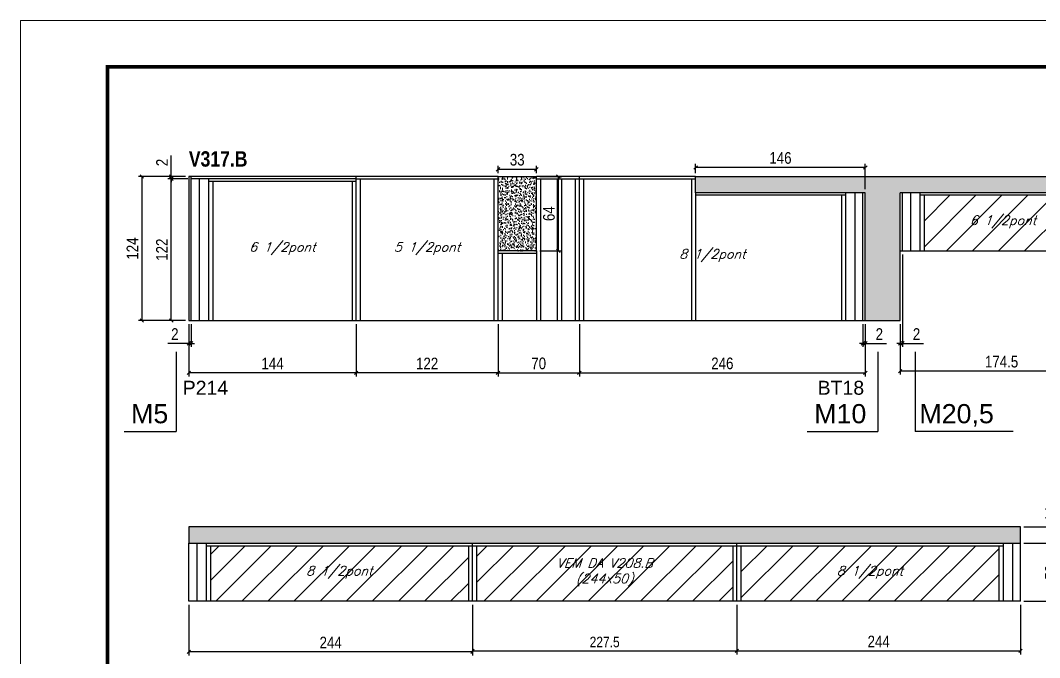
# Model space of a CAD drawing. Extents: x 13154 to 22413, y 1253 to 30260.
# Drawn here: x 13154 to 14031, y 25875 to 26423 of the extents above; entities that cross this region are included whole.
import ezdxf

# ---------------------------------------------------------------- set-up
doc = ezdxf.new("R2010")
doc.units = 0
doc.linetypes.add('DASHED', pattern=[0.75, 0.5, -0.25])
for name, color, linetype in [('5', 5, 'Continuous'), ('COTA', 241, 'Continuous'), ('NOMENCLATURA', 7, 'Continuous'), ('Painéis', 200, 'Continuous'), ('SARR_2.2x7', 40, 'Continuous'), ('SARR_3.5x7', 81, 'Continuous'), ('texto', 7, 'Continuous')]:
    doc.layers.add(name, color=color, linetype=linetype)
for name, color, linetype, lineweight in [('Folhas', 255, 'Continuous', 9), ('Hachura', 251, 'Continuous', 9), ('SARRAFO DE PRESSAO', 251, 'DASHED', 9)]:
    doc.layers.add(name, color=color, linetype=linetype, lineweight=lineweight)
doc.styles.add('COTA TECNICA', font='techl___.ttf', dxfattribs={"height": 10})
doc.styles.add('COTA TECNICA-50', font='techl___.ttf', dxfattribs={"height": 9})
doc.styles.add('Romans', font='romans.shx')
doc.styles.get("Standard").update_dxf_attribs({"font": 'arial.ttf'})
doc.styles.add('TECNICA', font='techb___.ttf', dxfattribs={"height": 10})
doc.dimstyles.new('COTA PAINEL-50', dxfattribs={"dimtxt": 9, "dimasz": 3, "dimexe": 3, "dimexo": 3, "dimgap": 3, "dimtad": 1, "dimdec": 1, "dimzin": 12, "dimdsep": 46, "dimtxsty": 'COTA TECNICA-50', "dimblk1": 'OBLIQUE', "dimblk2": 'OBLIQUE', "dimsah": 1, "dimcen": 0.9, "dimclrd": 4, "dimclre": 4, "dimclrt": 240, "dimadec": 1, "dimazin": 3, "dimtfac": 1, "dimtdec": 1, "dimtmove": 0, "dimatfit": 3, "dimfxl": 1, "dimtolj": 1, "dimtzin": 12, "dimarcsym": 0})
doc.dimstyles.new('PAINEL', dxfattribs={"dimtxt": 10, "dimasz": 3, "dimexe": 3, "dimexo": 3, "dimgap": 3, "dimtad": 1, "dimdec": 1, "dimzin": 12, "dimdsep": 46, "dimtxsty": 'COTA TECNICA', "dimblk1": 'OBLIQUE', "dimblk2": 'OBLIQUE', "dimsah": 1, "dimcen": 0.9, "dimclrd": 4, "dimclre": 4, "dimclrt": 240, "dimadec": 1, "dimazin": 3, "dimtfac": 1, "dimtdec": 1, "dimtmove": 0, "dimatfit": 3, "dimfxl": 1, "dimtolj": 1, "dimtzin": 12, "dimarcsym": 0})
pattern_1 = [(50, (-115866.6203, -5371.0305), (5.46554007, -0.47817257), [0.5715, -6.2865]), (355, (-115866.62, -5371.0305), (-1.05730264, 5.73170536), [0.4572, -5.02921753]), (100.4514447, (-115866.165, -5371.0704), (4.40823741, 5.25353256), [0.48570026, -5.34270734]), (46.1842, (-115866.62, -5369.5065), (8.13237123, -1.26126984), [0.85725, -9.42975]), (96.6355576, (-115865.9426, -5369.612), (7.122124, 7.42278374), [0.7285507, -8.01406824]), (351.184151, (-115866.62, -5369.5065), (7.122124, 7.42278374), [0.685799, -7.54379196]), (21, (-115865.8583, -5369.8875), (4.54843174, -3.06795595), [0.5715, -6.2865]), (326, (-115865.858, -5369.8875), (1.85406085, 5.52563898), [0.4572, -5.0292]), (71.451445, (-115865.479, -5370.143), (6.40249258, 2.45768307), [0.48570026, -5.34269813]), (37.5, (-115866.6203, -5371.0305), (0.092658098, 2.536651166), [0, -4.96824, 0, -5.1054, 0, -5.04825]), (7.5, (-115866.6203, -5371.0305), (2.004589875, 3.005417245), [0, -2.91084, 0, -4.85394, 0, -1.92405]), (327.5, (-115868.3195, -5371.0305), (4.067717855, -0.17186232), [0, -1.905, 0, -5.9436, 0, -7.8867]), (317.5, (-115869.0815, -5371.0305), (4.44387544, 0.76279473), [0, -2.4765, 0, -3.94716, 0, -5.6007])]

# ---------------------------------------------------------------- blocks, each defined once
blk = doc.blocks.new('9999999999')
at = {"layer": 'Folhas'}
blk.add_lwpolyline([(98138.98, 34190.21), (99623.98, 34190.21), (99623.98, 35240.21), (98138.98, 35240.21)], close=True, dxfattribs=at)
at = {"layer": 'Folhas', "color": 30, "const_width": 3}
blk.add_lwpolyline([(98213.98, 34230.21), (99583.98, 34230.21), (99583.98, 35200.21), (98213.98, 35200.21)], close=True, dxfattribs=at)
blk = doc.blocks.new('_Oblique')
at = {"color": 0, "linetype": 'ByBlock', "lineweight": -2}
blk.add_line((-0.5, -0.5), (0.5, 0.5), dxfattribs=at)
blk = doc.blocks.new('*D1255')
at = {"layer": 'COTA', "color": 4, "linetype": 'ByBlock', "lineweight": -2, "transparency": 16777216}
for p, q in [((13565.32, 26162.08), (13565.32, 26117.07)), ((13635.32, 26162.08), (13635.32, 26117.07)), ((13565.32, 26120.07), (13635.32, 26120.07))]:
    blk.add_line(p, q, dxfattribs=at)
at = {"layer": 'Defpoints', "color": 0, "linetype": 'ByBlock', "transparency": 16777216}
for p in [(13565.32, 26165.08), (13635.32, 26165.08), (13635.32, 26120.07)]:
    blk.add_point(p, dxfattribs=at)
at = {"layer": 'COTA', "color": 4, "linetype": 'ByBlock', "lineweight": -2, "transparency": 16777216, "xscale": 3, "yscale": 3, "zscale": 3, "rotation": 180}
blk.add_blockref('_Oblique', (13565.32, 26120.07), dxfattribs=at)
at = {"layer": 'COTA', "color": 4, "linetype": 'ByBlock', "lineweight": -2, "transparency": 16777216, "xscale": 3, "yscale": 3, "zscale": 3}
blk.add_blockref('_Oblique', (13635.32, 26120.07), dxfattribs=at)
at = {"layer": 'COTA', "color": 240, "linetype": 'ByBlock', "transparency": 16777216, "insert": (13600.32, 26128.17), "char_height": 10, "attachment_point": 5, "style": 'COTA TECNICA'}
blk.add_mtext('\\A1;70', dxfattribs=at)
blk = doc.blocks.new('*D1256')
at = {"layer": 'COTA', "color": 4, "linetype": 'ByBlock', "lineweight": -2, "transparency": 16777216}
for p, q in [((13635.32, 26162.08), (13635.32, 26117.07)), ((13881.32, 26162.08), (13881.32, 26117.07)), ((13635.32, 26120.07), (13881.32, 26120.07))]:
    blk.add_line(p, q, dxfattribs=at)
at = {"layer": 'Defpoints', "color": 0, "linetype": 'ByBlock', "transparency": 16777216}
for p in [(13635.32, 26165.08), (13881.32, 26165.08), (13881.32, 26120.07)]:
    blk.add_point(p, dxfattribs=at)
at = {"layer": 'COTA', "color": 4, "linetype": 'ByBlock', "lineweight": -2, "transparency": 16777216, "xscale": 3, "yscale": 3, "zscale": 3, "rotation": 180}
blk.add_blockref('_Oblique', (13635.32, 26120.07), dxfattribs=at)
at = {"layer": 'COTA', "color": 4, "linetype": 'ByBlock', "lineweight": -2, "transparency": 16777216, "xscale": 3, "yscale": 3, "zscale": 3}
blk.add_blockref('_Oblique', (13881.32, 26120.07), dxfattribs=at)
at = {"layer": 'COTA', "color": 240, "linetype": 'ByBlock', "transparency": 16777216, "insert": (13758.32, 26128.17), "char_height": 10, "attachment_point": 5, "style": 'COTA TECNICA'}
blk.add_mtext('\\A1;246', dxfattribs=at)
blk = doc.blocks.new('*D1257')
at = {"layer": 'COTA', "color": 4, "linetype": 'ByBlock', "lineweight": -2, "transparency": 16777216}
for p, q in [((13299.32, 26162.08), (13299.32, 26117.07)), ((13443.32, 26162.08), (13443.32, 26117.07)), ((13443.32, 26120.07), (13299.32, 26120.07))]:
    blk.add_line(p, q, dxfattribs=at)
at = {"layer": 'Defpoints', "color": 0, "linetype": 'ByBlock', "transparency": 16777216}
for p in [(13299.32, 26165.08), (13443.32, 26165.08), (13299.32, 26120.07)]:
    blk.add_point(p, dxfattribs=at)
at = {"layer": 'COTA', "color": 4, "linetype": 'ByBlock', "lineweight": -2, "transparency": 16777216, "xscale": 3, "yscale": 3, "zscale": 3, "rotation": 180}
blk.add_blockref('_Oblique', (13299.32, 26120.07), dxfattribs=at)
at = {"layer": 'COTA', "color": 4, "linetype": 'ByBlock', "lineweight": -2, "transparency": 16777216, "xscale": 3, "yscale": 3, "zscale": 3}
blk.add_blockref('_Oblique', (13443.32, 26120.07), dxfattribs=at)
at = {"layer": 'COTA', "color": 240, "linetype": 'ByBlock', "transparency": 16777216, "insert": (13371.32, 26128.14), "char_height": 10, "attachment_point": 5, "style": 'COTA TECNICA'}
blk.add_mtext('\\A1;144', dxfattribs=at)
blk = doc.blocks.new('*D1258')
at = {"layer": 'COTA', "color": 4, "linetype": 'ByBlock', "lineweight": -2, "transparency": 16777216}
for p, q in [((13299.32, 26162.08), (13299.32, 26142.48)), ((13301.32, 26162.08), (13301.32, 26142.48)), ((13299.32, 26145.48), (13281.21, 26145.48)), ((13301.32, 26145.48), (13299.32, 26145.48)), ((13301.32, 26145.48), (13304.32, 26145.48))]:
    blk.add_line(p, q, dxfattribs=at)
at = {"layer": 'Defpoints', "color": 0, "linetype": 'ByBlock', "transparency": 16777216}
for p in [(13299.32, 26165.08), (13301.32, 26165.08), (13299.32, 26145.48)]:
    blk.add_point(p, dxfattribs=at)
at = {"layer": 'COTA', "color": 4, "linetype": 'ByBlock', "lineweight": -2, "transparency": 16777216, "xscale": 3, "yscale": 3, "zscale": 3}
blk.add_blockref('_Oblique', (13299.32, 26145.48), dxfattribs=at)
at = {"layer": 'COTA', "color": 4, "linetype": 'ByBlock', "lineweight": -2, "transparency": 16777216, "xscale": 3, "yscale": 3, "zscale": 3, "rotation": 180}
blk.add_blockref('_Oblique', (13301.32, 26145.48), dxfattribs=at)
at = {"layer": 'COTA', "color": 240, "linetype": 'ByBlock', "transparency": 16777216, "insert": (13287.26, 26153.48), "char_height": 10, "attachment_point": 5, "style": 'COTA TECNICA'}
blk.add_mtext('\\A1;2', dxfattribs=at)
blk = doc.blocks.new('*D1259')
at = {"layer": 'COTA', "color": 4, "linetype": 'ByBlock', "lineweight": -2, "transparency": 16777216}
for p, q in [((13296.32, 26289.08), (13255.86, 26289.08)), ((13258.86, 26289.08), (13258.86, 26165.08)), ((13296.32, 26165.08), (13255.86, 26165.08))]:
    blk.add_line(p, q, dxfattribs=at)
at = {"layer": 'Defpoints', "color": 0, "linetype": 'ByBlock', "transparency": 16777216}
for p in [(13299.32, 26289.08), (13258.86, 26165.08), (13299.32, 26165.08)]:
    blk.add_point(p, dxfattribs=at)
at = {"layer": 'COTA', "color": 4, "linetype": 'ByBlock', "lineweight": -2, "transparency": 16777216, "xscale": 3, "yscale": 3, "zscale": 3}
for p, rotation in [((13258.86, 26289.08), 90), ((13258.86, 26165.08), 270)]:
    blk.add_blockref('_Oblique', p, dxfattribs=dict(at, rotation=rotation))
at = {"layer": 'COTA', "color": 240, "linetype": 'ByBlock', "transparency": 16777216, "insert": (13250.79, 26227.08), "char_height": 10, "attachment_point": 5, "rotation": 90, "style": 'COTA TECNICA'}
blk.add_mtext('\\A1;124', dxfattribs=at)
blk = doc.blocks.new('*D1260')
at = {"layer": 'COTA', "color": 4, "linetype": 'ByBlock', "lineweight": -2, "transparency": 16777216}
for p, q in [((13443.32, 26162.08), (13443.32, 26117.07)), ((13565.32, 26162.08), (13565.32, 26117.07)), ((13565.32, 26120.07), (13443.32, 26120.07))]:
    blk.add_line(p, q, dxfattribs=at)
at = {"layer": 'Defpoints', "color": 0, "linetype": 'ByBlock', "transparency": 16777216}
for p in [(13443.32, 26165.08), (13565.32, 26165.08), (13443.32, 26120.07)]:
    blk.add_point(p, dxfattribs=at)
at = {"layer": 'COTA', "color": 4, "linetype": 'ByBlock', "lineweight": -2, "transparency": 16777216, "xscale": 3, "yscale": 3, "zscale": 3, "rotation": 180}
blk.add_blockref('_Oblique', (13443.32, 26120.07), dxfattribs=at)
at = {"layer": 'COTA', "color": 4, "linetype": 'ByBlock', "lineweight": -2, "transparency": 16777216, "xscale": 3, "yscale": 3, "zscale": 3}
blk.add_blockref('_Oblique', (13565.32, 26120.07), dxfattribs=at)
at = {"layer": 'COTA', "color": 240, "linetype": 'ByBlock', "transparency": 16777216, "insert": (13504.32, 26128.13), "char_height": 10, "attachment_point": 5, "style": 'COTA TECNICA'}
blk.add_mtext('\\A1;122', dxfattribs=at)
blk = doc.blocks.new('*D1261')
at = {"layer": 'COTA', "color": 4, "linetype": 'ByBlock', "lineweight": -2, "transparency": 16777216}
for p, q in [((13298.32, 26287.08), (13281.21, 26287.08)), ((13284.21, 26165.08), (13284.21, 26287.08)), ((13296.32, 26165.08), (13281.21, 26165.08))]:
    blk.add_line(p, q, dxfattribs=at)
at = {"layer": 'Defpoints', "color": 0, "linetype": 'ByBlock', "transparency": 16777216}
for p in [(13284.21, 26287.08), (13301.32, 26287.08), (13299.32, 26165.08)]:
    blk.add_point(p, dxfattribs=at)
at = {"layer": 'COTA', "color": 4, "linetype": 'ByBlock', "lineweight": -2, "transparency": 16777216, "xscale": 3, "yscale": 3, "zscale": 3}
for p, rotation in [((13284.21, 26287.08), 90), ((13284.21, 26165.08), 270)]:
    blk.add_blockref('_Oblique', p, dxfattribs=dict(at, rotation=rotation))
at = {"layer": 'COTA', "color": 240, "linetype": 'ByBlock', "transparency": 16777216, "insert": (13276.15, 26226.08), "char_height": 10, "attachment_point": 5, "rotation": 90, "style": 'COTA TECNICA'}
blk.add_mtext('\\A1;122', dxfattribs=at)
blk = doc.blocks.new('*D1262')
at = {"layer": 'COTA', "color": 4, "linetype": 'ByBlock', "lineweight": -2, "transparency": 16777216}
for p, q in [((13284.21, 26289.08), (13284.21, 26307.19)), ((13296.32, 26289.08), (13281.21, 26289.08)), ((13298.32, 26287.08), (13281.21, 26287.08)), ((13284.21, 26287.08), (13284.21, 26289.08)), ((13284.21, 26287.08), (13284.21, 26284.08))]:
    blk.add_line(p, q, dxfattribs=at)
at = {"layer": 'Defpoints', "color": 0, "linetype": 'ByBlock', "transparency": 16777216}
for p in [(13284.21, 26289.08), (13299.32, 26289.08), (13301.32, 26287.08)]:
    blk.add_point(p, dxfattribs=at)
at = {"layer": 'COTA', "color": 4, "linetype": 'ByBlock', "lineweight": -2, "transparency": 16777216, "xscale": 3, "yscale": 3, "zscale": 3}
for p, rotation in [((13284.21, 26289.08), 270), ((13284.21, 26287.08), 90)]:
    blk.add_blockref('_Oblique', p, dxfattribs=dict(at, rotation=rotation))
at = {"layer": 'COTA', "color": 240, "linetype": 'ByBlock', "transparency": 16777216, "insert": (13276.21, 26301.13), "char_height": 10, "attachment_point": 5, "rotation": 90, "style": 'COTA TECNICA'}
blk.add_mtext('\\A1;2', dxfattribs=at)
blk = doc.blocks.new('*D221')
at = {"layer": 'COTA', "color": 4, "linetype": 'ByBlock', "lineweight": -2, "transparency": 16777216}
for p, q in [((13879.32, 26162.08), (13879.32, 26142.48)), ((13881.32, 26162.08), (13881.32, 26142.48)), ((13879.32, 26145.48), (13876.32, 26145.48)), ((13879.32, 26145.48), (13881.32, 26145.48)), ((13881.32, 26145.48), (13899.43, 26145.48))]:
    blk.add_line(p, q, dxfattribs=at)
at = {"layer": 'Defpoints', "color": 0, "linetype": 'ByBlock', "transparency": 16777216}
for p in [(13879.32, 26165.08), (13881.32, 26165.08), (13881.32, 26145.48)]:
    blk.add_point(p, dxfattribs=at)
at = {"layer": 'COTA', "color": 4, "linetype": 'ByBlock', "lineweight": -2, "transparency": 16777216, "xscale": 3, "yscale": 3, "zscale": 3}
blk.add_blockref('_Oblique', (13879.32, 26145.48), dxfattribs=at)
at = {"layer": 'COTA', "color": 4, "linetype": 'ByBlock', "lineweight": -2, "transparency": 16777216, "xscale": 3, "yscale": 3, "zscale": 3, "rotation": 180}
blk.add_blockref('_Oblique', (13881.32, 26145.48), dxfattribs=at)
at = {"layer": 'COTA', "color": 240, "linetype": 'ByBlock', "transparency": 16777216, "insert": (13893.38, 26153.48), "char_height": 10, "attachment_point": 5, "style": 'COTA TECNICA'}
blk.add_mtext('\\A1;2', dxfattribs=at)
blk = doc.blocks.new('*D1264')
at = {"layer": 'COTA', "color": 4, "linetype": 'ByBlock', "lineweight": -2, "transparency": 16777216}
for p, q in [((14085.82, 26222.08), (14085.82, 26118.57)), ((13911.32, 26162.08), (13911.32, 26118.57)), ((14085.82, 26121.57), (13911.32, 26121.57))]:
    blk.add_line(p, q, dxfattribs=at)
at = {"layer": 'Defpoints', "color": 0, "linetype": 'ByBlock', "transparency": 16777216}
for p in [(14085.82, 26225.08), (13911.32, 26165.08), (13911.32, 26121.57)]:
    blk.add_point(p, dxfattribs=at)
at = {"layer": 'COTA', "color": 4, "linetype": 'ByBlock', "lineweight": -2, "transparency": 16777216, "xscale": 3, "yscale": 3, "zscale": 3, "rotation": 180}
blk.add_blockref('_Oblique', (13911.32, 26121.57), dxfattribs=at)
at = {"layer": 'COTA', "color": 4, "linetype": 'ByBlock', "lineweight": -2, "transparency": 16777216, "xscale": 3, "yscale": 3, "zscale": 3}
blk.add_blockref('_Oblique', (14085.82, 26121.57), dxfattribs=at)
at = {"layer": 'COTA', "color": 240, "linetype": 'ByBlock', "transparency": 16777216, "insert": (13998.57, 26129.68), "char_height": 10, "attachment_point": 5, "style": 'COTA TECNICA'}
blk.add_mtext('\\A1;174.5', dxfattribs=at)
blk = doc.blocks.new('*D1265')
at = {"layer": 'COTA', "color": 4, "linetype": 'ByBlock', "lineweight": -2, "transparency": 16777216}
for p, q in [((13913.32, 26222.08), (13913.32, 26142.48)), ((13911.32, 26162.08), (13911.32, 26142.48)), ((13911.32, 26145.48), (13908.32, 26145.48)), ((13911.32, 26145.48), (13913.32, 26145.48)), ((13913.32, 26145.48), (13931.43, 26145.48))]:
    blk.add_line(p, q, dxfattribs=at)
at = {"layer": 'Defpoints', "color": 0, "linetype": 'ByBlock', "transparency": 16777216}
for p in [(13913.32, 26225.08), (13911.32, 26165.08), (13911.32, 26145.48)]:
    blk.add_point(p, dxfattribs=at)
at = {"layer": 'COTA', "color": 4, "linetype": 'ByBlock', "lineweight": -2, "transparency": 16777216, "xscale": 3, "yscale": 3, "zscale": 3}
blk.add_blockref('_Oblique', (13911.32, 26145.48), dxfattribs=at)
at = {"layer": 'COTA', "color": 4, "linetype": 'ByBlock', "lineweight": -2, "transparency": 16777216, "xscale": 3, "yscale": 3, "zscale": 3, "rotation": 180}
blk.add_blockref('_Oblique', (13913.32, 26145.48), dxfattribs=at)
at = {"layer": 'COTA', "color": 240, "linetype": 'ByBlock', "transparency": 16777216, "insert": (13925.38, 26153.48), "char_height": 10, "attachment_point": 5, "style": 'COTA TECNICA'}
blk.add_mtext('\\A1;2', dxfattribs=at)
blk = doc.blocks.new('*D1244')
at = {"layer": 'COTA', "color": 4, "linetype": 'ByBlock', "lineweight": -2, "transparency": 16777216}
for p, q in [((13601.32, 26289.08), (13620.24, 26289.08)), ((13617.24, 26225.08), (13617.24, 26289.08)), ((13601.32, 26225.08), (13620.24, 26225.08))]:
    blk.add_line(p, q, dxfattribs=at)
at = {"layer": 'Defpoints', "color": 0, "linetype": 'ByBlock', "transparency": 16777216}
for p in [(13598.32, 26289.08), (13617.24, 26289.08), (13598.32, 26225.08)]:
    blk.add_point(p, dxfattribs=at)
at = {"layer": 'COTA', "color": 4, "linetype": 'ByBlock', "lineweight": -2, "transparency": 16777216, "xscale": 3, "yscale": 3, "zscale": 3}
for p, rotation in [((13617.24, 26289.08), 90), ((13617.24, 26225.08), 270)]:
    blk.add_blockref('_Oblique', p, dxfattribs=dict(at, rotation=rotation))
at = {"layer": 'COTA', "color": 240, "linetype": 'ByBlock', "transparency": 16777216, "insert": (13609.14, 26257.08), "char_height": 10, "attachment_point": 5, "rotation": 90, "style": 'COTA TECNICA'}
blk.add_mtext('\\A1;64', dxfattribs=at)
blk = doc.blocks.new('*D1245')
at = {"layer": 'COTA', "color": 4, "linetype": 'ByBlock', "lineweight": -2, "transparency": 16777216}
for p, q in [((13565.32, 26292.08), (13565.32, 26298.28)), ((13565.32, 26295.28), (13598.32, 26295.28)), ((13598.32, 26292.08), (13598.32, 26298.28))]:
    blk.add_line(p, q, dxfattribs=at)
at = {"layer": 'Defpoints', "color": 0, "linetype": 'ByBlock', "transparency": 16777216}
for p in [(13598.32, 26295.28), (13565.32, 26289.08), (13598.32, 26289.08)]:
    blk.add_point(p, dxfattribs=at)
at = {"layer": 'COTA', "color": 4, "linetype": 'ByBlock', "lineweight": -2, "transparency": 16777216, "xscale": 3, "yscale": 3, "zscale": 3, "rotation": 180}
blk.add_blockref('_Oblique', (13565.32, 26295.28), dxfattribs=at)
at = {"layer": 'COTA', "color": 4, "linetype": 'ByBlock', "lineweight": -2, "transparency": 16777216, "xscale": 3, "yscale": 3, "zscale": 3}
blk.add_blockref('_Oblique', (13598.32, 26295.28), dxfattribs=at)
at = {"layer": 'COTA', "color": 240, "linetype": 'ByBlock', "transparency": 16777216, "insert": (13581.82, 26303.5), "char_height": 10, "attachment_point": 5, "style": 'COTA TECNICA'}
blk.add_mtext('\\A1;33', dxfattribs=at)
blk = doc.blocks.new('*D216')
at = {"layer": 'COTA', "color": 4, "linetype": 'ByBlock', "lineweight": -2, "transparency": 16777216}
for p, q in [((13543.32, 25920.46), (13543.32, 25877.82)), ((13770.82, 25920.46), (13770.82, 25877.82)), ((13543.32, 25880.82), (13770.82, 25880.82))]:
    blk.add_line(p, q, dxfattribs=at)
at = {"layer": 'Defpoints', "color": 0, "linetype": 'ByBlock', "transparency": 16777216}
for p in [(13543.32, 25923.46), (13770.82, 25923.46), (13770.82, 25880.82)]:
    blk.add_point(p, dxfattribs=at)
at = {"layer": 'COTA', "color": 4, "linetype": 'ByBlock', "lineweight": -2, "transparency": 16777216, "xscale": 3, "yscale": 3, "zscale": 3, "rotation": 180}
blk.add_blockref('_Oblique', (13543.32, 25880.82), dxfattribs=at)
at = {"layer": 'COTA', "color": 4, "linetype": 'ByBlock', "lineweight": -2, "transparency": 16777216, "xscale": 3, "yscale": 3, "zscale": 3}
blk.add_blockref('_Oblique', (13770.82, 25880.82), dxfattribs=at)
at = {"layer": 'COTA', "color": 240, "linetype": 'ByBlock', "transparency": 16777216, "insert": (13657.07, 25888.42), "char_height": 9, "attachment_point": 5, "style": 'COTA TECNICA-50'}
blk.add_mtext('\\A1;227.5', dxfattribs=at)
blk = doc.blocks.new('*D1246')
at = {"layer": 'COTA', "color": 4, "linetype": 'ByBlock', "lineweight": -2, "transparency": 16777216}
for p, q in [((13299.32, 25920.46), (13299.32, 25876.92)), ((13543.32, 25920.46), (13543.32, 25876.92)), ((13543.32, 25879.92), (13299.32, 25879.92))]:
    blk.add_line(p, q, dxfattribs=at)
at = {"layer": 'Defpoints', "color": 0, "linetype": 'ByBlock', "transparency": 16777216}
for p in [(13299.32, 25923.46), (13543.32, 25923.46), (13299.32, 25879.92)]:
    blk.add_point(p, dxfattribs=at)
at = {"layer": 'COTA', "color": 4, "linetype": 'ByBlock', "lineweight": -2, "transparency": 16777216, "xscale": 3, "yscale": 3, "zscale": 3, "rotation": 180}
blk.add_blockref('_Oblique', (13299.32, 25879.92), dxfattribs=at)
at = {"layer": 'COTA', "color": 4, "linetype": 'ByBlock', "lineweight": -2, "transparency": 16777216, "xscale": 3, "yscale": 3, "zscale": 3}
blk.add_blockref('_Oblique', (13543.32, 25879.92), dxfattribs=at)
at = {"layer": 'COTA', "color": 240, "linetype": 'ByBlock', "transparency": 16777216, "insert": (13421.32, 25888), "char_height": 10, "attachment_point": 5, "style": 'COTA TECNICA'}
blk.add_mtext('\\A1;244', dxfattribs=at)
blk = doc.blocks.new('*D1247')
at = {"layer": 'COTA', "color": 4, "linetype": 'ByBlock', "lineweight": -2, "transparency": 16777216}
for p, q in [((13770.82, 25920.46), (13770.82, 25877.82)), ((14014.82, 25920.46), (14014.82, 25877.82)), ((13770.82, 25880.82), (14014.82, 25880.82))]:
    blk.add_line(p, q, dxfattribs=at)
at = {"layer": 'Defpoints', "color": 0, "linetype": 'ByBlock', "transparency": 16777216}
for p in [(13770.82, 25923.46), (14014.82, 25923.46), (14014.82, 25880.82)]:
    blk.add_point(p, dxfattribs=at)
at = {"layer": 'COTA', "color": 4, "linetype": 'ByBlock', "lineweight": -2, "transparency": 16777216, "xscale": 3, "yscale": 3, "zscale": 3, "rotation": 180}
blk.add_blockref('_Oblique', (13770.82, 25880.82), dxfattribs=at)
at = {"layer": 'COTA', "color": 4, "linetype": 'ByBlock', "lineweight": -2, "transparency": 16777216, "xscale": 3, "yscale": 3, "zscale": 3}
blk.add_blockref('_Oblique', (14014.82, 25880.82), dxfattribs=at)
at = {"layer": 'COTA', "color": 240, "linetype": 'ByBlock', "transparency": 16777216, "insert": (13892.82, 25888.89), "char_height": 10, "attachment_point": 5, "style": 'COTA TECNICA'}
blk.add_mtext('\\A1;244', dxfattribs=at)
blk = doc.blocks.new('*D1248')
at = {"layer": 'COTA', "color": 4, "linetype": 'ByBlock', "lineweight": -2, "transparency": 16777216}
for p, q in [((14017.82, 25973.46), (14052.16, 25973.46)), ((14049.16, 25923.46), (14049.16, 25973.46)), ((14017.82, 25923.46), (14052.16, 25923.46))]:
    blk.add_line(p, q, dxfattribs=at)
at = {"layer": 'Defpoints', "color": 0, "linetype": 'ByBlock', "transparency": 16777216}
for p in [(14014.82, 25973.46), (14049.16, 25973.46), (14014.82, 25923.46)]:
    blk.add_point(p, dxfattribs=at)
at = {"layer": 'COTA', "color": 4, "linetype": 'ByBlock', "lineweight": -2, "transparency": 16777216, "xscale": 3, "yscale": 3, "zscale": 3}
for p, rotation in [((14049.16, 25973.46), 90), ((14049.16, 25923.46), 270)]:
    blk.add_blockref('_Oblique', p, dxfattribs=dict(at, rotation=rotation))
at = {"layer": 'COTA', "color": 240, "linetype": 'ByBlock', "transparency": 16777216, "insert": (14041.05, 25948.46), "char_height": 10, "attachment_point": 5, "rotation": 90, "style": 'COTA TECNICA'}
blk.add_mtext('\\A1;50', dxfattribs=at)
blk = doc.blocks.new('*D1249')
at = {"layer": 'COTA', "color": 4, "linetype": 'ByBlock', "lineweight": -2, "transparency": 16777216}
for p, q in [((14017.82, 25987.46), (14080.73, 25987.46)), ((14077.73, 25923.46), (14077.73, 25987.46)), ((14017.82, 25923.46), (14080.73, 25923.46))]:
    blk.add_line(p, q, dxfattribs=at)
at = {"layer": 'Defpoints', "color": 0, "linetype": 'ByBlock', "transparency": 16777216}
for p in [(14014.82, 25987.46), (14077.73, 25987.46), (14014.82, 25923.46)]:
    blk.add_point(p, dxfattribs=at)
at = {"layer": 'COTA', "color": 4, "linetype": 'ByBlock', "lineweight": -2, "transparency": 16777216, "xscale": 3, "yscale": 3, "zscale": 3}
for p, rotation in [((14077.73, 25987.46), 90), ((14077.73, 25923.46), 270)]:
    blk.add_blockref('_Oblique', p, dxfattribs=dict(at, rotation=rotation))
at = {"layer": 'COTA', "color": 240, "linetype": 'ByBlock', "transparency": 16777216, "insert": (14069.63, 25955.46), "char_height": 10, "attachment_point": 5, "rotation": 90, "style": 'COTA TECNICA'}
blk.add_mtext('\\A1;64', dxfattribs=at)
blk = doc.blocks.new('*D1250')
at = {"layer": 'COTA', "color": 4, "linetype": 'ByBlock', "lineweight": -2, "transparency": 16777216}
for p, q in [((14049.16, 25987.46), (14049.16, 26006.58)), ((14017.82, 25987.46), (14052.16, 25987.46)), ((14049.16, 25973.46), (14049.16, 25987.46)), ((14017.82, 25973.46), (14052.16, 25973.46))]:
    blk.add_line(p, q, dxfattribs=at)
at = {"layer": 'Defpoints', "color": 0, "linetype": 'ByBlock', "transparency": 16777216}
for p in [(14014.82, 25987.46), (14049.16, 25987.46), (14014.82, 25973.46)]:
    blk.add_point(p, dxfattribs=at)
at = {"layer": 'COTA', "color": 4, "linetype": 'ByBlock', "lineweight": -2, "transparency": 16777216, "xscale": 3, "yscale": 3, "zscale": 3}
for p, rotation in [((14049.16, 25987.46), 90), ((14049.16, 25973.46), 270)]:
    blk.add_blockref('_Oblique', p, dxfattribs=dict(at, rotation=rotation))
at = {"layer": 'COTA', "color": 240, "linetype": 'ByBlock', "transparency": 16777216, "insert": (14041.09, 25998.52), "char_height": 10, "attachment_point": 5, "rotation": 90, "style": 'COTA TECNICA'}
blk.add_mtext('\\A1;14', dxfattribs=at)
blk = doc.blocks.new('*D1068')
at = {"layer": 'COTA', "color": 4, "linetype": 'ByBlock', "lineweight": -2, "transparency": 16777216}
for p, q in [((13735.32, 26292.08), (13735.32, 26299.88)), ((13881.32, 26278.08), (13881.32, 26299.88)), ((13881.32, 26296.88), (13735.32, 26296.88))]:
    blk.add_line(p, q, dxfattribs=at)
at = {"layer": 'Defpoints', "color": 0, "linetype": 'ByBlock', "transparency": 16777216}
for p in [(13735.32, 26296.88), (13735.32, 26289.08), (13881.32, 26275.08)]:
    blk.add_point(p, dxfattribs=at)
at = {"layer": 'COTA', "color": 4, "linetype": 'ByBlock', "lineweight": -2, "transparency": 16777216, "xscale": 3, "yscale": 3, "zscale": 3, "rotation": 180}
blk.add_blockref('_Oblique', (13735.32, 26296.88), dxfattribs=at)
at = {"layer": 'COTA', "color": 4, "linetype": 'ByBlock', "lineweight": -2, "transparency": 16777216, "xscale": 3, "yscale": 3, "zscale": 3}
blk.add_blockref('_Oblique', (13881.32, 26296.88), dxfattribs=at)
at = {"layer": 'COTA', "color": 240, "linetype": 'ByBlock', "transparency": 16777216, "insert": (13808.32, 26304.98), "char_height": 10, "attachment_point": 5, "style": 'COTA TECNICA'}
blk.add_mtext('\\A1;146', dxfattribs=at)

msp = doc.modelspace()

# ---------------------------------------------------------------- hatches: boundary and pattern name
at = {"layer": 'COTA', "linetype": 'ByBlock'}
h = msp.add_hatch(dxfattribs=at)
h.set_pattern_fill('AR-CONC', color=256, scale=0.03)
h.set_pattern_definition(pattern_1)
h.paths.add_polyline_path([(13598.32, 26289.08), (13565.32, 26289.08), (13565.32, 26225.08), (13598.32, 26225.08)])
h = msp.add_hatch(dxfattribs=at)
h.set_pattern_fill('AR-CONC', color=256, scale=0.03)
h.set_pattern_definition(pattern_1)
h.paths.add_polyline_path([(13911.32, 26275.08), (14573.82, 26275.08), (14573.82, 26289.08), (13735.32, 26289.08), (13735.32, 26275.08), (13881.32, 26275.08), (13881.32, 26165.08), (13911.32, 26165.08), (13911.32, 26225.08)])
h = msp.add_hatch(dxfattribs=at)
h.set_pattern_fill('AR-CONC', color=256, scale=0.03)
h.set_pattern_definition([(50, (-115866.6203, -5403.2515), (5.46554007, -0.47817257), [0.5715, -6.2865]), (355, (-115866.62, -5403.2515), (-1.05730264, 5.73170536), [0.4572, -5.02921753]), (100.4514447, (-115866.165, -5403.2914), (4.40823741, 5.25353256), [0.48570026, -5.34270734]), (46.1842, (-115866.62, -5401.7275), (8.13237123, -1.26126984), [0.85725, -9.42975]), (96.6355576, (-115865.9426, -5401.833), (7.122124, 7.42278374), [0.7285507, -8.01406824]), (351.184151, (-115866.62, -5401.7275), (7.122124, 7.42278374), [0.685799, -7.54379196]), (21, (-115865.8583, -5402.1085), (4.54843174, -3.06795595), [0.5715, -6.2865]), (326, (-115865.858, -5402.1085), (1.85406085, 5.52563898), [0.4572, -5.0292]), (71.451445, (-115865.479, -5402.364), (6.40249258, 2.45768307), [0.48570026, -5.34269813]), (37.5, (-115866.6203, -5403.2515), (0.092658098, 2.536651166), [0, -4.96824, 0, -5.1054, 0, -5.04825]), (7.5, (-115866.6203, -5403.2515), (2.004589875, 3.005417245), [0, -2.91084, 0, -4.85394, 0, -1.92405]), (327.5, (-115868.3195, -5403.2515), (4.067717855, -0.17186232), [0, -1.905, 0, -5.9436, 0, -7.8867]), (317.5, (-115869.0815, -5403.2515), (4.44387544, 0.76279473), [0, -2.4765, 0, -3.94716, 0, -5.6007])])
h.paths.add_polyline_path([(13299.32, 25987.46), (13299.32, 25973.46), (14014.82, 25973.46), (14014.82, 25987.46)])
at = {"layer": 'Hachura', "linetype": 'ByBlock'}
h = msp.add_hatch(dxfattribs=at)
h.set_pattern_fill('ANSI31', color=256, scale=5)
h.set_pattern_definition([(45, (-115866.62, -5371.03), (-11.2253202, 11.2253202), [])])
h.paths.add_polyline_path([(14082.32, 26225.08), (14082.32, 26272.88), (13931.82, 26272.88), (13931.82, 26225.08)])
h.paths.add_polyline_path([(14089.32, 26272.88), (14089.32, 26225.08), (14326.32, 26225.08), (14326.32, 26272.88)])
h.paths.add_polyline_path([(14555.32, 26225.08), (14555.32, 26272.88), (14333.32, 26272.88), (14333.32, 26225.08)])
h = msp.add_hatch(dxfattribs=at)
h.set_pattern_fill('ANSI31', color=256, scale=5)
h.set_pattern_definition([(45, (-115866.62, -5403.252), (-11.2253202, 11.2253202), [])])
h.paths.add_polyline_path([(13317.82, 25971.26), (13317.82, 25923.46), (13539.82, 25923.46), (13539.82, 25971.26)])
h.paths.add_polyline_path([(13774.32, 25971.26), (13774.32, 25923.46), (13996.32, 25923.46), (13996.32, 25971.26)])
h = msp.add_hatch(dxfattribs=at)
h.set_pattern_fill('ANSI31', color=256, scale=5)
h.paths.add_polyline_path([(13546.82, 25971.26), (13546.82, 25923.46), (13767.32, 25923.46), (13767.32, 25971.26)])

# ---------------------------------------------------------------- linework, layer by layer
at = {"layer": 'COTA', "linetype": 'ByBlock'}
for p, q in [((13565.32, 26289.08), (13598.32, 26289.08)), ((13616.33, 26286.88), (13616.33, 26165.08)), ((13735.32, 26289.08), (14573.82, 26289.08)), ((13735.32, 26275.08), (13735.32, 26165.08)), ((13598.32, 26225.08), (13598.32, 26165.08)), ((13911.32, 26165.08), (13911.32, 26225.08)), ((13881.32, 26165.08), (13911.32, 26165.08)), ((14014.82, 25987.46), (13299.32, 25987.46)), ((13299.32, 25987.46), (13299.32, 25973.46)), ((14014.82, 25973.46), (14014.82, 25987.46))]:
    msp.add_line(p, q, dxfattribs=at)
at = {"layer": 'NOMENCLATURA', "linetype": 'Continuous'}
for p, q in [((13288.5, 26138.26), (13288.5, 26069.52)), ((13892.14, 26138.26), (13892.14, 26069.52)), ((13924.14, 26138.26), (13924.14, 26069.52)), ((13243.54, 26069.52), (13288.5, 26069.52)), ((13831.28, 26069.52), (13892.14, 26069.52)), ((14008.45, 26069.52), (13924.14, 26069.52))]:
    msp.add_line(p, q, dxfattribs=at)
at = {"layer": 'Painéis', "linetype": 'Continuous'}
for p, q in [((13565.32, 26289.08), (13299.32, 26289.08)), ((13299.32, 26289.08), (13299.32, 26165.08)), ((13301.32, 26165.08), (13301.32, 26289.08)), ((13443.32, 26287.08), (13301.32, 26287.08)), ((13443.32, 26165.08), (13443.32, 26289.08)), ((13565.32, 26165.08), (13565.32, 26289.08)), ((13735.32, 26289.08), (13598.32, 26289.08)), ((13598.32, 26225.08), (13598.32, 26289.08)), ((13635.32, 26165.08), (13635.32, 26289.08)), ((13735.32, 26275.08), (13735.32, 26289.08)), ((13881.32, 26275.08), (13735.32, 26275.08)), ((13879.32, 26165.08), (13879.32, 26275.08)), ((13881.32, 26165.08), (13881.32, 26275.08)), ((14573.82, 26275.08), (13911.32, 26275.08)), ((13911.32, 26225.08), (13911.32, 26275.08)), ((13913.32, 26225.08), (13913.32, 26275.08)), ((13598.32, 26225.08), (13565.32, 26225.08)), ((13911.32, 26225.08), (14573.82, 26225.08)), ((13299.32, 26165.08), (13881.32, 26165.08)), ((13299.32, 25923.46), (13299.32, 25973.46)), ((13299.32, 25973.46), (14014.82, 25973.46)), ((13543.32, 25923.46), (13543.32, 25973.46)), ((13770.82, 25923.46), (13770.82, 25973.46)), ((14014.82, 25923.46), (14014.82, 25973.46)), ((14014.82, 25923.46), (13299.32, 25923.46))]:
    msp.add_line(p, q, dxfattribs=at)
at = {"layer": 'SARR_2.2x7', "linetype": 'Continuous'}
for p, q in [((13308.32, 26287.08), (13308.32, 26165.08)), ((13443.32, 26284.88), (13316.32, 26284.88)), ((13565.32, 26286.88), (13443.32, 26286.88)), ((13635.32, 26286.88), (13598.32, 26286.88)), ((13735.32, 26286.88), (13635.32, 26286.88)), ((13864.32, 26272.88), (13735.32, 26272.88)), ((13872.32, 26275.08), (13872.32, 26165.08)), ((13920.32, 26275.08), (13920.32, 26225.08)), ((14085.82, 26272.88), (13928.32, 26272.88)), ((13598.32, 26222.88), (13565.32, 26222.88)), ((13306.32, 25973.46), (13306.32, 25923.46)), ((13314.32, 25971.26), (13543.32, 25971.26)), ((13543.32, 25971.26), (13770.82, 25971.26)), ((13770.82, 25971.26), (13999.82, 25971.26)), ((14007.82, 25973.46), (14007.82, 25923.46))]:
    msp.add_line(p, q, dxfattribs=at)
at = {"layer": 'SARR_3.5x7'}
for p, q in [((13316.32, 26287.08), (13316.32, 26165.08)), ((13319.82, 26284.88), (13319.82, 26165.08)), ((13439.82, 26284.88), (13439.82, 26165.08)), ((13446.82, 26286.88), (13446.82, 26165.08)), ((13561.82, 26286.88), (13561.82, 26165.08)), ((13601.82, 26286.88), (13601.82, 26165.08)), ((13619.83, 26286.88), (13619.83, 26165.08)), ((13631.82, 26286.88), (13631.82, 26165.08)), ((13638.82, 26286.88), (13638.82, 26165.08)), ((13731.82, 26286.88), (13731.82, 26165.08)), ((13860.82, 26272.88), (13860.82, 26165.08)), ((13864.32, 26275.08), (13864.32, 26165.08)), ((13928.32, 26275.08), (13928.32, 26225.08)), ((13931.82, 26272.88), (13931.82, 26225.08)), ((13568.82, 26222.88), (13568.82, 26165.08)), ((13314.32, 25973.46), (13314.32, 25923.46)), ((13317.82, 25971.26), (13317.82, 25923.46)), ((13539.82, 25971.26), (13539.82, 25923.46)), ((13546.82, 25971.26), (13546.82, 25923.46)), ((13767.32, 25971.26), (13767.32, 25923.46)), ((13774.32, 25971.26), (13774.32, 25923.46)), ((13996.32, 25971.26), (13996.32, 25923.46)), ((13999.82, 25973.46), (13999.82, 25923.46))]:
    msp.add_line(p, q, dxfattribs=at)

# ---------------------------------------------------------------- block references
at = {"layer": 'SARRAFO DE PRESSAO', "color": 6, "linetype": 'ByBlock'}
msp.add_blockref('9999999999', (-84984.6, -8816.76), dxfattribs=at)

# ---------------------------------------------------------------- texts
at = {"layer": '5', "linetype": 'Continuous'}
for s, p in [('P214', (13294.04, 26101.27)), ('BT18', (13840.26, 26101.27))]:
    msp.add_text(s, height=12, rotation=0.00004, dxfattribs=at).set_placement(p)
at = {"layer": 'NOMENCLATURA', "style": 'TECNICA'}
msp.add_text('V317.B', height=13.2, dxfattribs=at).set_placement((13299.32, 26297.6))
at = {"layer": 'NOMENCLATURA', "linetype": 'Continuous'}
for s, p in [('M5', (13249.61, 26076.71)), ('M10', (13837.36, 26076.71)), ('M20,5', (13927.85, 26076.71))]:
    msp.add_text(s, height=16.5, dxfattribs=at).set_placement(p)
at = {"layer": 'texto', "color": 2, "char_height": 8, "attachment_point": 5, "style": 'Romans'}
for s, insert in [('{\\Q19;\\C256;6 1/2pont}', (13999.82, 26250.08)), ('{\\Q19;\\C256;6 1/2pont}', (13379.82, 26227.08)), ('{\\Q19;\\C256;5 1/2pont}', (13504.32, 26227.08)), ('{\\Q19;\\C256;8 1/2pont}', (13749.82, 26221.08)), ('{\\Q19;\\C256;VEM DA V208.B^J(244x50)}', (13657.07, 25948.46)), ('{\\Q19;\\C256;8 1/2pont}', (13428.82, 25948.46)), ('{\\Q19;\\C256;8 1/2pont}', (13885.32, 25948.46))]:
    msp.add_mtext(s, dxfattribs=dict(at, insert=insert))

# ---------------------------------------------------------------- dimensions: what is measured, and where the dimension line sits
at = {"layer": 'COTA', "linetype": 'ByBlock'}
for base, p1, p2, picture, middle in [((13598.32, 26295.28), (13565.32, 26289.08), (13598.32, 26289.08), '*D1245', (13581.82, 26303.5)), ((13735.32, 26296.88), (13881.32, 26275.08), (13735.32, 26289.08), '*D1068', (13808.32, 26304.98)), ((13881.32, 26145.48), (13879.32, 26165.08), (13881.32, 26165.08), '*D221', (13893.38, 26153.48)), ((14014.82, 25880.82), (13770.82, 25923.46), (14014.82, 25923.46), '*D1247', (13892.82, 25888.89))]:
    dim = msp.add_linear_dim(base=base, p1=p1, p2=p2, dimstyle='PAINEL', dxfattribs=at)
    dim.commit()
    dim.dimension.update_dxf_attribs({"geometry": picture, "text_midpoint": middle})
for base, p1, p2, angle, picture, middle in [((13284.21, 26289.08), (13301.32, 26287.08), (13299.32, 26289.08), 90, '*D1262', (13276.21, 26301.13)), ((13258.86, 26165.08), (13299.32, 26289.08), (13299.32, 26165.08), 90, '*D1259', (13250.79, 26227.08)), ((13617.24, 26289.08), (13598.32, 26225.08), (13598.32, 26289.08), 90, '*D1244', (13609.14, 26257.08)), ((13284.21, 26287.08), (13299.32, 26165.08), (13301.32, 26287.08), 90, '*D1261', (13276.15, 26226.08)), ((13911.32, 26121.57), (14085.82, 26225.08), (13911.32, 26165.08), 180, '*D1264', (13998.57, 26129.68)), ((13299.32, 26145.48), (13301.32, 26165.08), (13299.32, 26165.08), 180, '*D1258', (13287.26, 26153.48)), ((13299.32, 26120.07), (13443.32, 26165.08), (13299.32, 26165.08), 180, '*D1257', (13371.32, 26128.14)), ((13443.32, 26120.07), (13565.32, 26165.08), (13443.32, 26165.08), 180, '*D1260', (13504.32, 26128.13)), ((14049.16, 25987.46), (14014.82, 25973.46), (14014.82, 25987.46), 90, '*D1250', (14041.09, 25998.52)), ((14077.73, 25987.46), (14014.82, 25923.46), (14014.82, 25987.46), 90, '*D1249', (14069.63, 25955.46)), ((14049.16, 25973.46), (14014.82, 25923.46), (14014.82, 25973.46), 90, '*D1248', (14041.05, 25948.46)), ((13299.32, 25879.92), (13543.32, 25923.46), (13299.32, 25923.46), 180, '*D1246', (13421.32, 25888))]:
    dim = msp.add_linear_dim(base=base, p1=p1, p2=p2, angle=angle, dimstyle='PAINEL', dxfattribs=at)
    dim.commit()
    dim.dimension.update_dxf_attribs({"geometry": picture, "text_midpoint": middle})
dim = msp.add_linear_dim(base=(13911.32, 26145.48), p1=(13913.32, 26225.08), p2=(13911.32, 26165.08), angle=180, dimstyle='PAINEL', dxfattribs=at)
dim.commit()
dim.dimension.update_dxf_attribs({"geometry": '*D1265', "text_midpoint": (13925.38, 26145.48), "dimtype": 160})
for base, p1, p2, picture, middle in [((13635.32, 26120.07), (13565.32, 26165.08), (13635.32, 26165.08), '*D1255', (13600.32, 26128.17)), ((13881.32, 26120.07), (13635.32, 26165.08), (13881.32, 26165.08), '*D1256', (13758.32, 26128.17))]:
    dim = msp.add_linear_dim(base=base, p1=p1, p2=p2, dimstyle='PAINEL', override={"dimtmove": 1}, dxfattribs=at)
    dim.commit()
    dim.dimension.update_dxf_attribs({"geometry": picture, "text_midpoint": middle})
dim = msp.add_linear_dim(base=(13770.82, 25880.82), p1=(13543.32, 25923.46), p2=(13770.82, 25923.46), angle=180, dimstyle='COTA PAINEL-50', override={"dimarcsym": 1}, dxfattribs=at)
dim.commit()
dim.dimension.update_dxf_attribs({"geometry": '*D216', "text_midpoint": (13657.07, 25888.42)})

doc.saveas('drawing.dxf')
